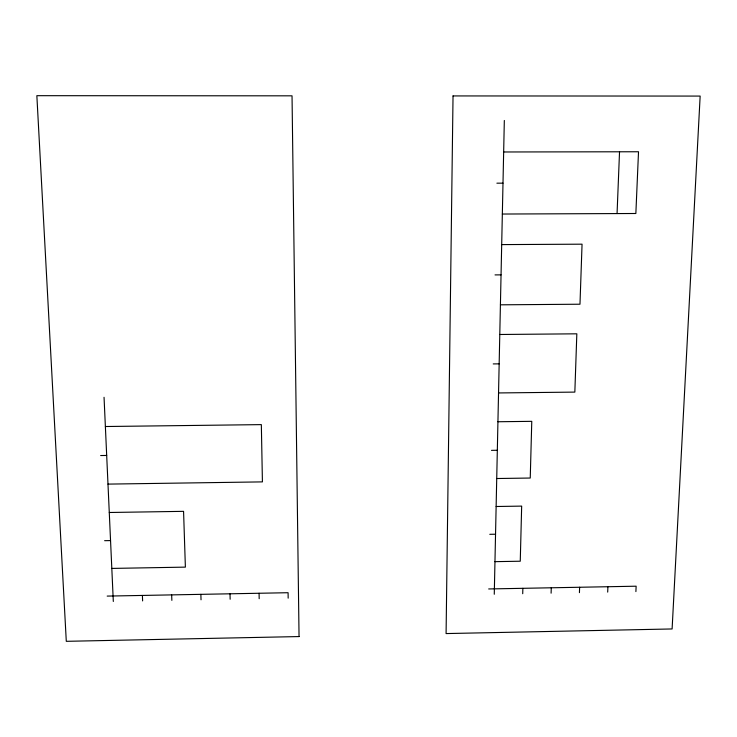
<?xml version="1.0" encoding="UTF-8"?>
<svg xmlns="http://www.w3.org/2000/svg" width="737" height="737" viewBox="0 0 737 737"><rect width="100%" height="100%" fill="white"/><g stroke="black" fill="none" stroke-linecap="round" stroke-linejoin="round"><path stroke-width="1.11" d="M494.269 594.262L504.329 120.472M522.717 593.718L522.855 588.319M551.101 593.184L551.276 587.785M579.429 592.649L579.623 587.26M617.062 213.573L619.531 151.794M607.693 592.115L607.914 586.726M635.893 591.581L636.142 586.201L488.677 588.955M107.187 596.095L288.084 592.714L288.167 598.158M104.617 540.691L110.55 540.589M489.783 534.307L495.54 534.214M111.812 568.42L185.383 567.122L183.568 511.34L109.279 512.491M494.96 561.658L520.258 561.216L521.667 506.107L496.13 506.503M100.665 455.54L106.69 455.457M491.487 450.353L497.328 450.27M107.989 484.108L262.418 481.887L261.34 424.623L105.373 426.52M496.72 478.525L530.244 478.037L531.773 421.334L497.926 421.748M493.228 363.912L499.161 363.857M498.544 392.941L574.842 392.102L576.831 333.815L499.778 334.487M495.034 274.901L501.049 274.864M500.414 304.823L579.982 304.215L582.055 244.177L501.694 244.601M496.895 183.181L502.993 183.163M502.339 214.034L635.856 213.5L638.518 151.758L503.657 151.979M104.046 397.298L113.314 601.466M142.398 595.432L142.619 600.913M171.666 594.888L171.859 600.36M200.869 594.344L201.035 599.807M230.008 593.801L230.147 599.255M259.074 593.257L259.184 598.702M453.034 95.93L446.088 633.571L672.107 628.956L700.15 96.077L453.034 95.93M299.047 636.565L66.293 641.319L36.85 95.681L292.036 95.828L299.047 636.565"/></g></svg>
